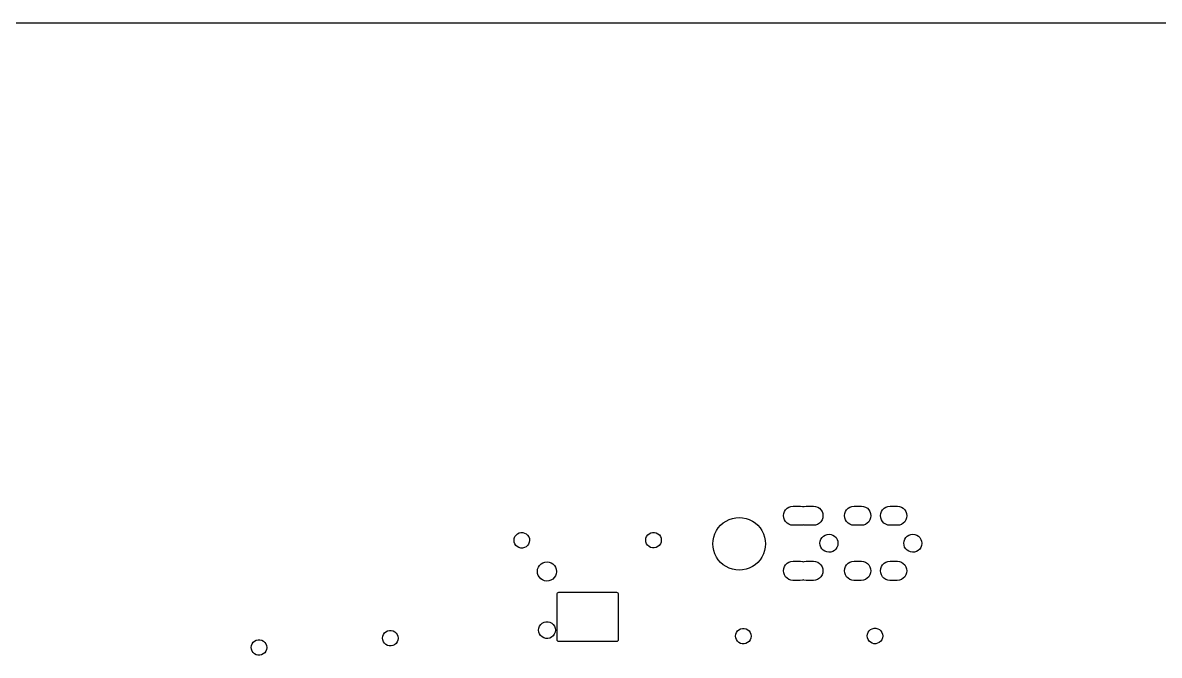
# Model space of a CAD drawing. Header units: inches. Extents: x 8 to 357, y -3 to 972.
# Drawn here: x 95.4 to 190.3, y 296.6 to 349.4 of the extents above; entities that cross this region are included whole.
import ezdxf

# ---------------------------------------------------------------- set-up
doc = ezdxf.new("R2010")
doc.units = ezdxf.units.IN
doc.header["$MEASUREMENT"] = 0
doc.layers.get('0').update_dxf_attribs({"color": 1})
doc.layers.add('BLACK', color=7, linetype='Continuous')

msp = doc.modelspace()

# ---------------------------------------------------------------- linework, layer by layer
at = {"linetype": 'Continuous'}
msp.add_line((7.84, 349.444), (316.594, 349.444), dxfattribs=at)
at = {"layer": 'BLACK', "linetype": 'Continuous'}
for p, q in [((158.983, 308.467), (159.042, 308.635)), ((159.042, 308.635), (159.138, 308.786)), ((159.138, 308.786), (159.264, 308.912)), ((159.264, 308.912), (159.416, 309.006)), ((159.416, 309.006), (159.584, 309.065)), ((159.584, 309.065), (159.761, 309.085)), ((159.761, 309.085), (160.361, 309.085)), ((160.361, 309.085), (160.373, 309.085)), ((160.373, 309.085), (160.549, 309.062)), ((160.549, 309.062), (160.612, 309.04)), ((160.612, 309.04), (160.684, 309.065)), ((160.684, 309.065), (160.861, 309.085)), ((160.861, 309.085), (161.461, 309.085)), ((161.461, 309.085), (161.473, 309.085)), ((161.473, 309.085), (161.649, 309.062)), ((161.649, 309.062), (161.817, 309.001)), ((161.817, 309.001), (161.967, 308.905)), ((161.967, 308.905), (162.092, 308.777)), ((162.092, 308.777), (162.185, 308.625)), ((162.185, 308.625), (162.243, 308.456)), ((164.083, 308.467), (164.142, 308.635)), ((164.142, 308.635), (164.238, 308.786)), ((164.238, 308.786), (164.364, 308.912)), ((164.364, 308.912), (164.516, 309.006)), ((164.516, 309.006), (164.684, 309.065)), ((164.684, 309.065), (164.861, 309.085)), ((164.861, 309.085), (165.461, 309.085)), ((165.461, 309.085), (165.473, 309.085)), ((165.473, 309.085), (165.649, 309.062)), ((165.649, 309.062), (165.817, 309.001)), ((165.817, 309.001), (165.967, 308.905)), ((165.967, 308.905), (166.092, 308.777)), ((166.092, 308.777), (166.185, 308.625)), ((166.185, 308.625), (166.243, 308.456)), ((167.083, 308.467), (167.142, 308.635)), ((167.142, 308.635), (167.238, 308.786)), ((167.238, 308.786), (167.364, 308.912)), ((167.364, 308.912), (167.516, 309.006)), ((167.516, 309.006), (167.684, 309.065)), ((167.684, 309.065), (167.861, 309.085)), ((167.861, 309.085), (168.461, 309.085)), ((168.461, 309.085), (168.473, 309.085)), ((168.473, 309.085), (168.649, 309.062)), ((168.649, 309.062), (168.817, 309.001)), ((168.817, 309.001), (168.967, 308.905)), ((168.967, 308.905), (169.092, 308.777)), ((169.092, 308.777), (169.185, 308.625)), ((169.185, 308.625), (169.243, 308.456)), ((153.706, 307.49), (153.922, 307.68)), ((153.922, 307.68), (154.161, 307.84)), ((154.161, 307.84), (154.419, 307.967)), ((154.419, 307.967), (154.692, 308.06)), ((154.692, 308.06), (154.974, 308.116)), ((154.974, 308.116), (155.261, 308.135)), ((155.261, 308.135), (155.549, 308.116)), ((155.549, 308.116), (155.831, 308.06)), ((155.831, 308.06), (156.103, 307.967)), ((156.103, 307.967), (156.361, 307.84)), ((156.361, 307.84), (156.601, 307.68)), ((156.601, 307.68), (156.817, 307.49)), ((158.961, 308.29), (158.983, 308.467)), ((158.98, 308.113), (158.961, 308.29)), ((159.038, 307.944), (158.98, 308.113)), ((159.131, 307.792), (159.038, 307.944)), ((159.256, 307.665), (159.131, 307.792)), ((159.406, 307.568), (159.256, 307.665)), ((159.573, 307.507), (159.406, 307.568)), ((161.807, 307.563), (161.639, 307.505)), ((161.958, 307.658), (161.807, 307.563)), ((162.085, 307.783), (161.958, 307.658)), ((162.18, 307.934), (162.085, 307.783)), ((162.24, 308.102), (162.18, 307.934)), ((162.261, 308.279), (162.24, 308.102)), ((162.243, 308.456), (162.261, 308.279)), ((164.061, 308.29), (164.083, 308.467)), ((164.08, 308.113), (164.061, 308.29)), ((164.138, 307.944), (164.08, 308.113)), ((164.231, 307.792), (164.138, 307.944)), ((164.356, 307.665), (164.231, 307.792)), ((164.506, 307.568), (164.356, 307.665)), ((164.673, 307.507), (164.506, 307.568)), ((165.807, 307.563), (165.639, 307.505)), ((165.958, 307.658), (165.807, 307.563)), ((166.085, 307.783), (165.958, 307.658)), ((166.18, 307.934), (166.085, 307.783)), ((166.24, 308.102), (166.18, 307.934)), ((166.261, 308.279), (166.24, 308.102)), ((166.243, 308.456), (166.261, 308.279)), ((167.061, 308.29), (167.083, 308.467)), ((167.08, 308.113), (167.061, 308.29)), ((167.138, 307.944), (167.08, 308.113)), ((167.231, 307.792), (167.138, 307.944)), ((167.356, 307.665), (167.231, 307.792)), ((167.506, 307.568), (167.356, 307.665)), ((167.673, 307.507), (167.506, 307.568)), ((168.807, 307.563), (168.639, 307.505)), ((168.958, 307.658), (168.807, 307.563)), ((169.085, 307.783), (168.958, 307.658)), ((169.18, 307.934), (169.085, 307.783)), ((169.24, 308.102), (169.18, 307.934)), ((169.261, 308.279), (169.24, 308.102)), ((169.243, 308.456), (169.261, 308.279)), ((136.534, 306.538), (136.623, 306.665)), ((136.623, 306.665), (136.741, 306.768)), ((136.741, 306.768), (136.88, 306.84)), ((136.88, 306.84), (137.032, 306.876)), ((137.032, 306.876), (137.188, 306.875)), ((137.188, 306.875), (137.339, 306.837)), ((137.339, 306.837), (137.477, 306.764)), ((137.477, 306.764), (137.594, 306.66)), ((137.594, 306.66), (137.682, 306.532)), ((147.534, 306.55), (147.623, 306.678)), ((147.623, 306.678), (147.741, 306.78)), ((147.741, 306.78), (147.88, 306.852)), ((147.88, 306.852), (148.032, 306.888)), ((148.032, 306.888), (148.188, 306.888)), ((148.188, 306.888), (148.339, 306.85)), ((148.339, 306.85), (148.477, 306.776)), ((148.477, 306.776), (148.594, 306.673)), ((148.594, 306.673), (148.682, 306.544)), ((153.136, 306.504), (153.229, 306.777)), ((153.229, 306.777), (153.356, 307.035)), ((153.356, 307.035), (153.516, 307.274)), ((153.516, 307.274), (153.706, 307.49)), ((156.817, 307.49), (157.007, 307.274)), ((157.007, 307.274), (157.167, 307.035)), ((157.167, 307.035), (157.294, 306.777)), ((157.294, 306.777), (157.386, 306.504)), ((159.75, 307.485), (159.573, 307.507)), ((159.761, 307.485), (159.75, 307.485)), ((160.361, 307.485), (159.761, 307.485)), ((160.539, 307.505), (160.361, 307.485)), ((160.611, 307.53), (160.539, 307.505)), ((160.673, 307.507), (160.611, 307.53)), ((160.85, 307.485), (160.673, 307.507)), ((160.861, 307.485), (160.85, 307.485)), ((161.461, 307.485), (160.861, 307.485)), ((161.639, 307.505), (161.461, 307.485)), ((162.3, 306.576), (162.442, 306.663)), ((162.442, 306.663), (162.6, 306.717)), ((162.6, 306.717), (162.767, 306.735)), ((162.767, 306.735), (162.933, 306.715)), ((162.933, 306.715), (163.09, 306.659)), ((163.09, 306.659), (163.231, 306.569)), ((164.85, 307.485), (164.673, 307.507)), ((164.861, 307.485), (164.85, 307.485)), ((165.461, 307.485), (164.861, 307.485)), ((165.639, 307.505), (165.461, 307.485)), ((167.85, 307.485), (167.673, 307.507)), ((167.861, 307.485), (167.85, 307.485)), ((168.461, 307.485), (167.861, 307.485)), ((168.639, 307.505), (168.461, 307.485)), ((169.3, 306.576), (169.442, 306.663)), ((169.442, 306.663), (169.6, 306.717)), ((169.6, 306.717), (169.767, 306.735)), ((169.767, 306.735), (169.933, 306.715)), ((169.933, 306.715), (170.09, 306.659)), ((170.09, 306.659), (170.231, 306.569)), ((136.456, 306.237), (136.477, 306.392)), ((136.474, 306.082), (136.456, 306.237)), ((136.527, 305.935), (136.474, 306.082)), ((136.477, 306.392), (136.534, 306.538)), ((136.614, 305.806), (136.527, 305.935)), ((136.73, 305.701), (136.614, 305.806)), ((136.867, 305.626), (136.73, 305.701)), ((137.466, 305.689), (137.327, 305.619)), ((137.585, 305.79), (137.466, 305.689)), ((137.676, 305.917), (137.585, 305.79)), ((137.734, 306.062), (137.676, 305.917)), ((137.682, 306.532), (137.738, 306.385)), ((137.756, 306.217), (137.734, 306.062)), ((137.738, 306.385), (137.756, 306.23)), ((137.756, 306.23), (137.756, 306.217)), ((147.456, 306.25), (147.477, 306.404)), ((147.474, 306.094), (147.456, 306.25)), ((147.527, 305.948), (147.474, 306.094)), ((147.477, 306.404), (147.534, 306.55)), ((147.614, 305.818), (147.527, 305.948)), ((147.73, 305.713), (147.614, 305.818)), ((147.867, 305.638), (147.73, 305.713)), ((148.466, 305.701), (148.327, 305.631)), ((148.585, 305.803), (148.466, 305.701)), ((148.676, 305.93), (148.585, 305.803)), ((148.734, 306.074), (148.676, 305.93)), ((148.682, 306.544), (148.738, 306.398)), ((148.756, 306.229), (148.734, 306.074)), ((148.738, 306.398), (148.756, 306.243)), ((148.756, 306.243), (148.756, 306.229)), ((153.061, 305.935), (153.08, 306.222)), ((153.08, 305.648), (153.061, 305.935)), ((153.08, 306.222), (153.136, 306.504)), ((157.386, 306.504), (157.443, 306.222)), ((157.443, 306.222), (157.461, 305.935)), ((157.461, 305.935), (157.443, 305.648)), ((162.011, 305.995), (162.032, 306.161)), ((162.028, 305.829), (162.011, 305.995)), ((162.081, 305.67), (162.028, 305.829)), ((162.032, 306.161), (162.09, 306.318)), ((162.167, 305.527), (162.081, 305.67)), ((162.09, 306.318), (162.18, 306.459)), ((162.18, 306.459), (162.3, 306.576)), ((163.231, 306.569), (163.349, 306.451)), ((163.349, 306.451), (163.438, 306.309)), ((163.488, 305.798), (163.428, 305.642)), ((163.438, 306.309), (163.493, 306.151)), ((163.511, 305.964), (163.488, 305.798)), ((163.493, 306.151), (163.511, 305.985)), ((163.511, 305.985), (163.511, 305.964)), ((169.011, 305.995), (169.032, 306.161)), ((169.028, 305.829), (169.011, 305.995)), ((169.081, 305.67), (169.028, 305.829)), ((169.032, 306.161), (169.09, 306.318)), ((169.167, 305.527), (169.081, 305.67)), ((169.09, 306.318), (169.18, 306.459)), ((169.18, 306.459), (169.3, 306.576)), ((170.231, 306.569), (170.349, 306.451)), ((170.349, 306.451), (170.438, 306.309)), ((170.488, 305.798), (170.428, 305.642)), ((170.438, 306.309), (170.493, 306.151)), ((170.511, 305.964), (170.488, 305.798)), ((170.493, 306.151), (170.511, 305.985)), ((170.511, 305.985), (170.511, 305.964)), ((137.018, 305.586), (136.867, 305.626)), ((137.174, 305.584), (137.018, 305.586)), ((137.327, 305.619), (137.174, 305.584)), ((148.018, 305.599), (147.867, 305.638)), ((148.174, 305.596), (148.018, 305.599)), ((148.327, 305.631), (148.174, 305.596)), ((153.136, 305.365), (153.08, 305.648)), ((153.229, 305.093), (153.136, 305.365)), ((153.356, 304.835), (153.229, 305.093)), ((153.516, 304.595), (153.356, 304.835)), ((157.167, 304.835), (157.007, 304.595)), ((157.294, 305.093), (157.167, 304.835)), ((157.386, 305.365), (157.294, 305.093)), ((157.443, 305.648), (157.386, 305.365)), ((162.283, 305.407), (162.167, 305.527)), ((162.423, 305.315), (162.283, 305.407)), ((162.58, 305.257), (162.423, 305.315)), ((162.746, 305.235), (162.58, 305.257)), ((162.912, 305.25), (162.746, 305.235)), ((163.071, 305.302), (162.912, 305.25)), ((163.215, 305.387), (163.071, 305.302)), ((163.336, 305.503), (163.215, 305.387)), ((163.428, 305.642), (163.336, 305.503)), ((169.283, 305.407), (169.167, 305.527)), ((169.423, 305.315), (169.283, 305.407)), ((169.58, 305.257), (169.423, 305.315)), ((169.746, 305.235), (169.58, 305.257)), ((169.912, 305.25), (169.746, 305.235)), ((170.071, 305.302), (169.912, 305.25)), ((170.215, 305.387), (170.071, 305.302)), ((170.336, 305.503), (170.215, 305.387)), ((170.428, 305.642), (170.336, 305.503)), ((138.407, 303.642), (138.429, 303.819)), ((138.429, 303.819), (138.49, 303.986)), ((138.49, 303.986), (138.586, 304.136)), ((138.586, 304.136), (138.714, 304.261)), ((138.714, 304.261), (138.866, 304.354)), ((138.866, 304.354), (139.035, 304.412)), ((139.035, 304.412), (139.212, 304.43)), ((139.212, 304.43), (139.389, 304.409)), ((139.389, 304.409), (139.557, 304.349)), ((139.557, 304.349), (139.708, 304.254)), ((139.708, 304.254), (139.833, 304.127)), ((139.833, 304.127), (139.928, 303.976)), ((139.928, 303.976), (139.987, 303.808)), ((139.987, 303.808), (140.006, 303.63)), ((153.706, 304.379), (153.516, 304.595)), ((153.922, 304.189), (153.706, 304.379)), ((154.161, 304.029), (153.922, 304.189)), ((154.419, 303.902), (154.161, 304.029)), ((154.692, 303.81), (154.419, 303.902)), ((154.974, 303.754), (154.692, 303.81)), ((155.831, 303.81), (155.549, 303.754)), ((156.103, 303.902), (155.831, 303.81)), ((156.361, 304.029), (156.103, 303.902)), ((156.601, 304.189), (156.361, 304.029)), ((156.817, 304.379), (156.601, 304.189)), ((157.007, 304.595), (156.817, 304.379)), ((158.961, 303.69), (158.983, 303.867)), ((158.983, 303.867), (159.042, 304.035)), ((159.042, 304.035), (159.138, 304.186)), ((159.138, 304.186), (159.264, 304.312)), ((159.264, 304.312), (159.416, 304.406)), ((159.416, 304.406), (159.584, 304.465)), ((159.584, 304.465), (159.761, 304.485)), ((159.761, 304.485), (160.361, 304.485)), ((160.361, 304.485), (160.373, 304.485)), ((160.373, 304.485), (160.549, 304.462)), ((160.549, 304.462), (160.612, 304.44)), ((160.612, 304.44), (160.684, 304.465)), ((160.684, 304.465), (160.861, 304.485)), ((160.861, 304.485), (161.461, 304.485)), ((161.461, 304.485), (161.473, 304.485)), ((161.473, 304.485), (161.649, 304.462)), ((161.649, 304.462), (161.817, 304.401)), ((161.817, 304.401), (161.967, 304.305)), ((161.967, 304.305), (162.092, 304.177)), ((162.092, 304.177), (162.185, 304.025)), ((162.185, 304.025), (162.243, 303.856)), ((162.243, 303.856), (162.261, 303.679)), ((164.061, 303.69), (164.083, 303.867)), ((164.083, 303.867), (164.142, 304.035)), ((164.142, 304.035), (164.238, 304.186)), ((164.238, 304.186), (164.364, 304.312)), ((164.364, 304.312), (164.516, 304.406)), ((164.516, 304.406), (164.684, 304.465)), ((164.684, 304.465), (164.861, 304.485)), ((164.861, 304.485), (165.461, 304.485)), ((165.461, 304.485), (165.473, 304.485)), ((165.473, 304.485), (165.649, 304.462)), ((165.649, 304.462), (165.817, 304.401)), ((165.817, 304.401), (165.967, 304.305)), ((165.967, 304.305), (166.092, 304.177)), ((166.092, 304.177), (166.185, 304.025)), ((166.185, 304.025), (166.243, 303.856)), ((166.243, 303.856), (166.261, 303.679)), ((167.061, 303.69), (167.083, 303.867)), ((167.083, 303.867), (167.142, 304.035)), ((167.142, 304.035), (167.238, 304.186)), ((167.238, 304.186), (167.364, 304.312)), ((167.364, 304.312), (167.516, 304.406)), ((167.516, 304.406), (167.684, 304.465)), ((167.684, 304.465), (167.861, 304.485)), ((167.861, 304.485), (168.461, 304.485)), ((168.461, 304.485), (168.473, 304.485)), ((168.473, 304.485), (168.649, 304.462)), ((168.649, 304.462), (168.817, 304.401)), ((168.817, 304.401), (168.967, 304.305)), ((168.967, 304.305), (169.092, 304.177)), ((169.092, 304.177), (169.185, 304.025)), ((169.185, 304.025), (169.243, 303.856)), ((169.243, 303.856), (169.261, 303.679)), ((138.424, 303.464), (138.407, 303.642)), ((138.48, 303.295), (138.424, 303.464)), ((138.573, 303.142), (138.48, 303.295)), ((138.696, 303.014), (138.573, 303.142)), ((138.846, 302.916), (138.696, 303.014)), ((139.013, 302.854), (138.846, 302.916)), ((139.19, 302.831), (139.013, 302.854)), ((139.367, 302.847), (139.19, 302.831)), ((139.537, 302.902), (139.367, 302.847)), ((139.69, 302.993), (139.537, 302.902)), ((139.819, 303.116), (139.69, 302.993)), ((139.918, 303.265), (139.819, 303.116)), ((139.981, 303.431), (139.918, 303.265)), ((140.006, 303.608), (139.981, 303.431)), ((140.006, 303.63), (140.006, 303.608)), ((155.261, 303.735), (154.974, 303.754)), ((155.549, 303.754), (155.261, 303.735)), ((158.98, 303.513), (158.961, 303.69)), ((159.038, 303.344), (158.98, 303.513)), ((159.131, 303.192), (159.038, 303.344)), ((159.256, 303.065), (159.131, 303.192)), ((159.406, 302.968), (159.256, 303.065)), ((159.573, 302.907), (159.406, 302.968)), ((159.75, 302.885), (159.573, 302.907)), ((159.761, 302.885), (159.75, 302.885)), ((160.361, 302.885), (159.761, 302.885)), ((160.539, 302.905), (160.361, 302.885)), ((160.611, 302.93), (160.539, 302.905)), ((160.673, 302.907), (160.611, 302.93)), ((160.85, 302.885), (160.673, 302.907)), ((160.861, 302.885), (160.85, 302.885)), ((161.461, 302.885), (160.861, 302.885)), ((161.639, 302.905), (161.461, 302.885)), ((161.807, 302.963), (161.639, 302.905)), ((161.958, 303.058), (161.807, 302.963)), ((162.085, 303.183), (161.958, 303.058)), ((162.18, 303.334), (162.085, 303.183)), ((162.24, 303.502), (162.18, 303.334)), ((162.261, 303.679), (162.24, 303.502)), ((164.08, 303.513), (164.061, 303.69)), ((164.138, 303.344), (164.08, 303.513)), ((164.231, 303.192), (164.138, 303.344)), ((164.356, 303.065), (164.231, 303.192)), ((164.506, 302.968), (164.356, 303.065)), ((164.673, 302.907), (164.506, 302.968)), ((164.85, 302.885), (164.673, 302.907)), ((164.861, 302.885), (164.85, 302.885)), ((165.461, 302.885), (164.861, 302.885)), ((165.639, 302.905), (165.461, 302.885)), ((165.807, 302.963), (165.639, 302.905)), ((165.958, 303.058), (165.807, 302.963)), ((166.085, 303.183), (165.958, 303.058)), ((166.18, 303.334), (166.085, 303.183)), ((166.24, 303.502), (166.18, 303.334)), ((166.261, 303.679), (166.24, 303.502)), ((167.08, 303.513), (167.061, 303.69)), ((167.138, 303.344), (167.08, 303.513)), ((167.231, 303.192), (167.138, 303.344)), ((167.356, 303.065), (167.231, 303.192)), ((167.506, 302.968), (167.356, 303.065)), ((167.673, 302.907), (167.506, 302.968)), ((167.85, 302.885), (167.673, 302.907)), ((167.861, 302.885), (167.85, 302.885)), ((168.461, 302.885), (167.861, 302.885)), ((168.639, 302.905), (168.461, 302.885)), ((168.807, 302.963), (168.639, 302.905)), ((168.958, 303.058), (168.807, 302.963)), ((169.085, 303.183), (168.958, 303.058)), ((169.18, 303.334), (169.085, 303.183)), ((169.24, 303.502), (169.18, 303.334)), ((169.261, 303.679), (169.24, 303.502)), ((140.1, 301.849), (140.149, 301.881)), ((140.149, 301.881), (140.206, 301.893)), ((140.206, 301.893), (145.006, 301.893)), ((145.006, 301.893), (145.064, 301.881)), ((145.064, 301.881), (145.113, 301.849)), ((140.056, 301.743), (140.068, 301.8)), ((140.056, 297.93), (140.056, 301.743)), ((140.068, 301.8), (140.1, 301.849)), ((145.113, 301.849), (145.145, 301.8)), ((145.145, 301.8), (145.156, 301.743)), ((145.156, 301.743), (145.156, 297.93)), ((138.528, 298.904), (138.59, 299.061)), ((138.59, 299.061), (138.686, 299.199)), ((138.686, 299.199), (138.813, 299.309)), ((138.813, 299.309), (138.962, 299.386)), ((138.962, 299.386), (139.126, 299.426)), ((139.126, 299.426), (139.294, 299.425)), ((139.294, 299.425), (139.457, 299.384)), ((139.457, 299.384), (139.606, 299.305)), ((139.606, 299.305), (139.732, 299.193)), ((139.732, 299.193), (139.827, 299.055)), ((139.827, 299.055), (139.886, 298.897)), ((125.473, 298.064), (125.494, 298.219)), ((125.494, 298.219), (125.55, 298.365)), ((125.55, 298.365), (125.64, 298.493)), ((125.64, 298.493), (125.758, 298.595)), ((125.758, 298.595), (125.897, 298.667)), ((125.897, 298.667), (126.049, 298.703)), ((126.049, 298.703), (126.205, 298.702)), ((126.205, 298.702), (126.356, 298.664)), ((126.356, 298.664), (126.494, 298.591)), ((126.494, 298.591), (126.611, 298.487)), ((126.611, 298.487), (126.699, 298.359)), ((126.699, 298.359), (126.754, 298.213)), ((126.754, 298.213), (126.773, 298.058)), ((138.506, 298.738), (138.528, 298.904)), ((138.525, 298.571), (138.506, 298.738)), ((138.583, 298.413), (138.525, 298.571)), ((138.677, 298.273), (138.583, 298.413)), ((138.801, 298.16), (138.677, 298.273)), ((138.949, 298.08), (138.801, 298.16)), ((139.111, 298.037), (138.949, 298.08)), ((139.444, 298.072), (139.28, 298.034)), ((139.594, 298.147), (139.444, 298.072)), ((139.722, 298.257), (139.594, 298.147)), ((139.82, 298.393), (139.722, 298.257)), ((139.883, 298.549), (139.82, 298.393)), ((139.906, 298.716), (139.883, 298.549)), ((139.886, 298.897), (139.906, 298.73)), ((139.906, 298.73), (139.906, 298.716)), ((154.956, 298.237), (154.977, 298.392)), ((154.974, 298.082), (154.956, 298.237)), ((155.027, 297.935), (154.974, 298.082)), ((154.977, 298.392), (155.034, 298.538)), ((155.034, 298.538), (155.123, 298.665)), ((155.123, 298.665), (155.241, 298.768)), ((155.241, 298.768), (155.38, 298.84)), ((155.38, 298.84), (155.532, 298.876)), ((155.532, 298.876), (155.688, 298.875)), ((155.688, 298.875), (155.839, 298.837)), ((155.839, 298.837), (155.977, 298.764)), ((155.977, 298.764), (156.094, 298.66)), ((156.094, 298.66), (156.182, 298.532)), ((156.182, 298.532), (156.238, 298.385)), ((156.256, 298.217), (156.234, 298.062)), ((156.238, 298.385), (156.256, 298.23)), ((156.256, 298.23), (156.256, 298.217)), ((165.956, 298.25), (165.977, 298.404)), ((165.974, 298.094), (165.956, 298.25)), ((166.027, 297.948), (165.974, 298.094)), ((165.977, 298.404), (166.034, 298.55)), ((166.034, 298.55), (166.123, 298.678)), ((166.123, 298.678), (166.241, 298.78)), ((166.241, 298.78), (166.38, 298.852)), ((166.38, 298.852), (166.532, 298.888)), ((166.532, 298.888), (166.688, 298.888)), ((166.688, 298.888), (166.839, 298.85)), ((166.839, 298.85), (166.977, 298.776)), ((166.977, 298.776), (167.094, 298.673)), ((167.094, 298.673), (167.182, 298.544)), ((167.234, 298.075), (167.176, 297.93)), ((167.182, 298.544), (167.238, 298.398)), ((167.256, 298.229), (167.234, 298.075)), ((167.238, 298.398), (167.256, 298.243)), ((167.256, 298.243), (167.256, 298.229)), ((114.501, 297.285), (114.521, 297.44)), ((114.518, 297.13), (114.501, 297.285)), ((114.572, 296.983), (114.518, 297.13)), ((114.521, 297.44), (114.578, 297.585)), ((114.578, 297.585), (114.668, 297.713)), ((114.668, 297.713), (114.786, 297.816)), ((114.786, 297.816), (114.924, 297.887)), ((114.924, 297.887), (115.076, 297.924)), ((115.076, 297.924), (115.232, 297.923)), ((115.232, 297.923), (115.384, 297.885)), ((115.384, 297.885), (115.522, 297.812)), ((115.522, 297.812), (115.638, 297.708)), ((115.638, 297.708), (115.727, 297.579)), ((115.727, 297.579), (115.782, 297.433)), ((115.801, 297.264), (115.779, 297.11)), ((115.782, 297.433), (115.801, 297.278)), ((115.801, 297.278), (115.801, 297.264)), ((125.49, 297.909), (125.473, 298.064)), ((125.544, 297.762), (125.49, 297.909)), ((125.631, 297.633), (125.544, 297.762)), ((125.747, 297.528), (125.631, 297.633)), ((125.884, 297.453), (125.747, 297.528)), ((126.035, 297.414), (125.884, 297.453)), ((126.191, 297.411), (126.035, 297.414)), ((126.343, 297.446), (126.191, 297.411)), ((126.483, 297.516), (126.343, 297.446)), ((126.602, 297.618), (126.483, 297.516)), ((126.693, 297.744), (126.602, 297.618)), ((126.751, 297.889), (126.693, 297.744)), ((126.773, 298.044), (126.751, 297.889)), ((126.773, 298.058), (126.773, 298.044)), ((139.28, 298.034), (139.111, 298.037)), ((140.068, 297.873), (140.056, 297.93)), ((140.1, 297.824), (140.068, 297.873)), ((140.149, 297.792), (140.1, 297.824)), ((140.206, 297.78), (140.149, 297.792)), ((145.006, 297.78), (140.206, 297.78)), ((145.064, 297.792), (145.006, 297.78)), ((145.113, 297.824), (145.064, 297.792)), ((145.145, 297.873), (145.113, 297.824)), ((145.156, 297.93), (145.145, 297.873)), ((155.114, 297.806), (155.027, 297.935)), ((155.23, 297.701), (155.114, 297.806)), ((155.367, 297.626), (155.23, 297.701)), ((155.518, 297.586), (155.367, 297.626)), ((155.674, 297.584), (155.518, 297.586)), ((155.827, 297.619), (155.674, 297.584)), ((155.966, 297.689), (155.827, 297.619)), ((156.085, 297.79), (155.966, 297.689)), ((156.176, 297.917), (156.085, 297.79)), ((156.234, 298.062), (156.176, 297.917)), ((166.114, 297.818), (166.027, 297.948)), ((166.23, 297.713), (166.114, 297.818)), ((166.367, 297.638), (166.23, 297.713)), ((166.518, 297.599), (166.367, 297.638)), ((166.674, 297.596), (166.518, 297.599)), ((166.827, 297.631), (166.674, 297.596)), ((166.966, 297.701), (166.827, 297.631)), ((167.085, 297.803), (166.966, 297.701)), ((167.176, 297.93), (167.085, 297.803)), ((114.659, 296.853), (114.572, 296.983)), ((114.774, 296.748), (114.659, 296.853)), ((114.912, 296.674), (114.774, 296.748)), ((115.063, 296.634), (114.912, 296.674)), ((115.219, 296.632), (115.063, 296.634)), ((115.371, 296.666), (115.219, 296.632)), ((115.511, 296.737), (115.371, 296.666)), ((115.629, 296.838), (115.511, 296.737)), ((115.72, 296.965), (115.629, 296.838)), ((115.779, 297.11), (115.72, 296.965))]:
    msp.add_line(p, q, dxfattribs=at)

doc.saveas('drawing.dxf')
